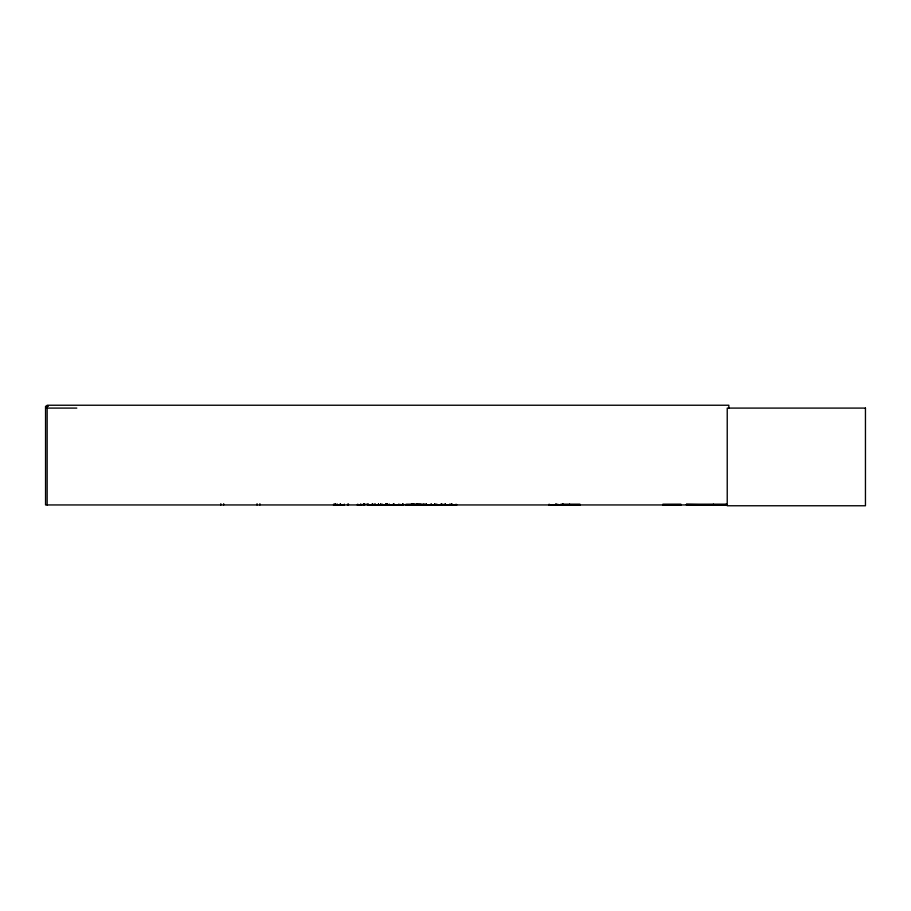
<?xml version="1.0" encoding="UTF-8"?>
<svg xmlns="http://www.w3.org/2000/svg" width="911" height="911" viewBox="0 0 911 911"><rect width="100%" height="100%" fill="white"/><g stroke="black" fill="none" stroke-linecap="round" stroke-linejoin="round"><path stroke-width="1.37" d="M406.09 504.945L406.09 504.136L406.078 504.945L435.913 504.74M420.734 504.91L420.734 504.136M726.158 504.295L726.249 504.945L686.473 504.888L686.587 504.295L726.272 504.295L726.261 504.945L726.272 504.295M686.94 504.5L716.467 504.945M713.484 504.5L713.404 504.159M686.473 504.945L686.587 504.295L686.598 504.91M686.495 504.592L726.272 504.557M333.449 504.945L344.176 504.842M357.214 504.945L367.725 504.204M402.867 504.842L402.696 503.931M335.43 504.74L335.18 503.726M701.686 504.842L701.618 504.865M548.695 504.842L580.102 504.888M333.893 504.842L333.961 504.204M418.844 504.842L418.935 504.204M435.811 504.842L442.313 504.842M403.368 504.842L368.67 504.842M360.608 504.842L360.699 504.204M363.603 504.842L363.694 504.204M48.397 406.26L45.55 406.26L45.55 504.945L727.411 504.945M45.55 408.094L76.797 408.094M406.875 504.307L425.118 504.307M561.836 504.307L580.079 504.307M662.775 504.307L681.018 504.307M406.841 504.569L425.152 504.569M561.802 504.569L580.113 504.546M662.741 504.569L681.052 504.546M456.821 504.91L450.717 504.842M662.752 504.888L681.029 504.888M378.338 504.842L378.236 504.204L378.145 504.945M375.343 504.842L375.241 504.204M413.093 504.842L413.15 503.931M450.273 504.842L444.261 504.842M431.643 504.842L431.563 504.204M378.669 504.842L378.589 504.204M399.94 504.842L399.861 504.204L399.792 504.945M387.266 504.91L387.312 503.931M728.834 408.094L728.834 405.236L47.156 405.236L47.156 504.945M569.614 504.136L569.614 504.945M562.952 503.931L562.952 504.945M562.543 503.931L562.543 504.945M560.937 504.136L560.937 504.945M557.805 504.136L557.805 504.945M556.211 503.931L556.211 504.945M555.801 503.931L555.801 504.945M549.128 504.136L549.128 504.945M456.069 504.136L456.069 504.945M451.89 503.931L451.89 504.945M451.697 503.931L451.697 504.945M450.524 504.136L450.524 504.945M449.578 504.136L449.578 504.945M445.411 503.931L445.411 504.945M445.217 503.931L445.217 504.945M444.067 504.136L444.067 504.945M442.495 504.136L442.495 504.945M441.334 503.931L441.334 504.945M441.14 503.931L441.14 504.945M436.961 504.136L436.961 504.945M436.005 504.136L436.005 504.945M434.854 503.931L434.854 504.945M434.661 503.931L434.661 504.945M431.472 504.136L431.472 504.945M430.493 504.136L430.493 504.945M426.359 503.931L426.359 504.945M426.097 503.931L426.097 504.945M423.752 504.136L423.752 504.945M419.026 504.136L419.026 504.945M417.352 504.136L417.352 504.945M416.68 503.931L416.68 504.945M416.407 503.931L416.407 504.945M413.981 504.136L413.89 504.945M413.651 503.931L413.674 504.945M413.423 503.931L413.423 504.945M412.387 504.136L412.387 504.945L412.307 503.931M411.305 504.136L411.305 504.945M403.562 504.136L403.562 504.945M402.525 503.931L402.525 504.945M398.597 504.136L398.597 504.945M394.406 504.136L394.406 504.945M393.666 503.931L393.666 504.945M393.313 503.931L393.313 504.945M389.498 504.136L389.498 504.945M387.733 503.931L387.733 504.945M386.822 504.136L386.868 504.945M386.025 503.931L386.025 504.945M381.037 503.931L381.037 504.945M380.627 503.931L380.627 504.945M378.52 504.136L378.52 504.945M374.99 503.931L375.138 504.945M373.943 504.136L373.943 504.945M372.508 503.931L372.508 504.945M372.155 503.931L372.155 504.945M368.522 504.136L368.522 504.945M367.805 504.136L367.805 504.945M364.172 503.931L364.172 504.945M363.945 503.931L363.796 504.945M360.802 504.136L360.802 504.945M357.807 504.136L357.807 504.945M348.435 503.931L348.435 504.945M344.324 504.136L344.324 504.945M340.52 503.931L340.52 504.945M340.156 503.931L340.156 504.945M337.116 503.931L337.116 504.945M334.03 504.136L334.03 504.945M259.897 503.726L259.897 504.945M257.05 503.726L257.05 504.945M223.673 503.726L223.673 504.945M220.826 503.726L220.826 504.945M385.74 504.74L385.808 504.136L385.74 504.74M865.45 408.094L727.229 408.094L727.229 505.764L865.45 505.764L865.45 408.094M382.666 504.842L382.609 504.204L382.552 504.945M347.638 504.945L347.638 504.136L347.592 504.945M335.533 504.945L335.533 504.136L335.442 504.945"/></g></svg>
